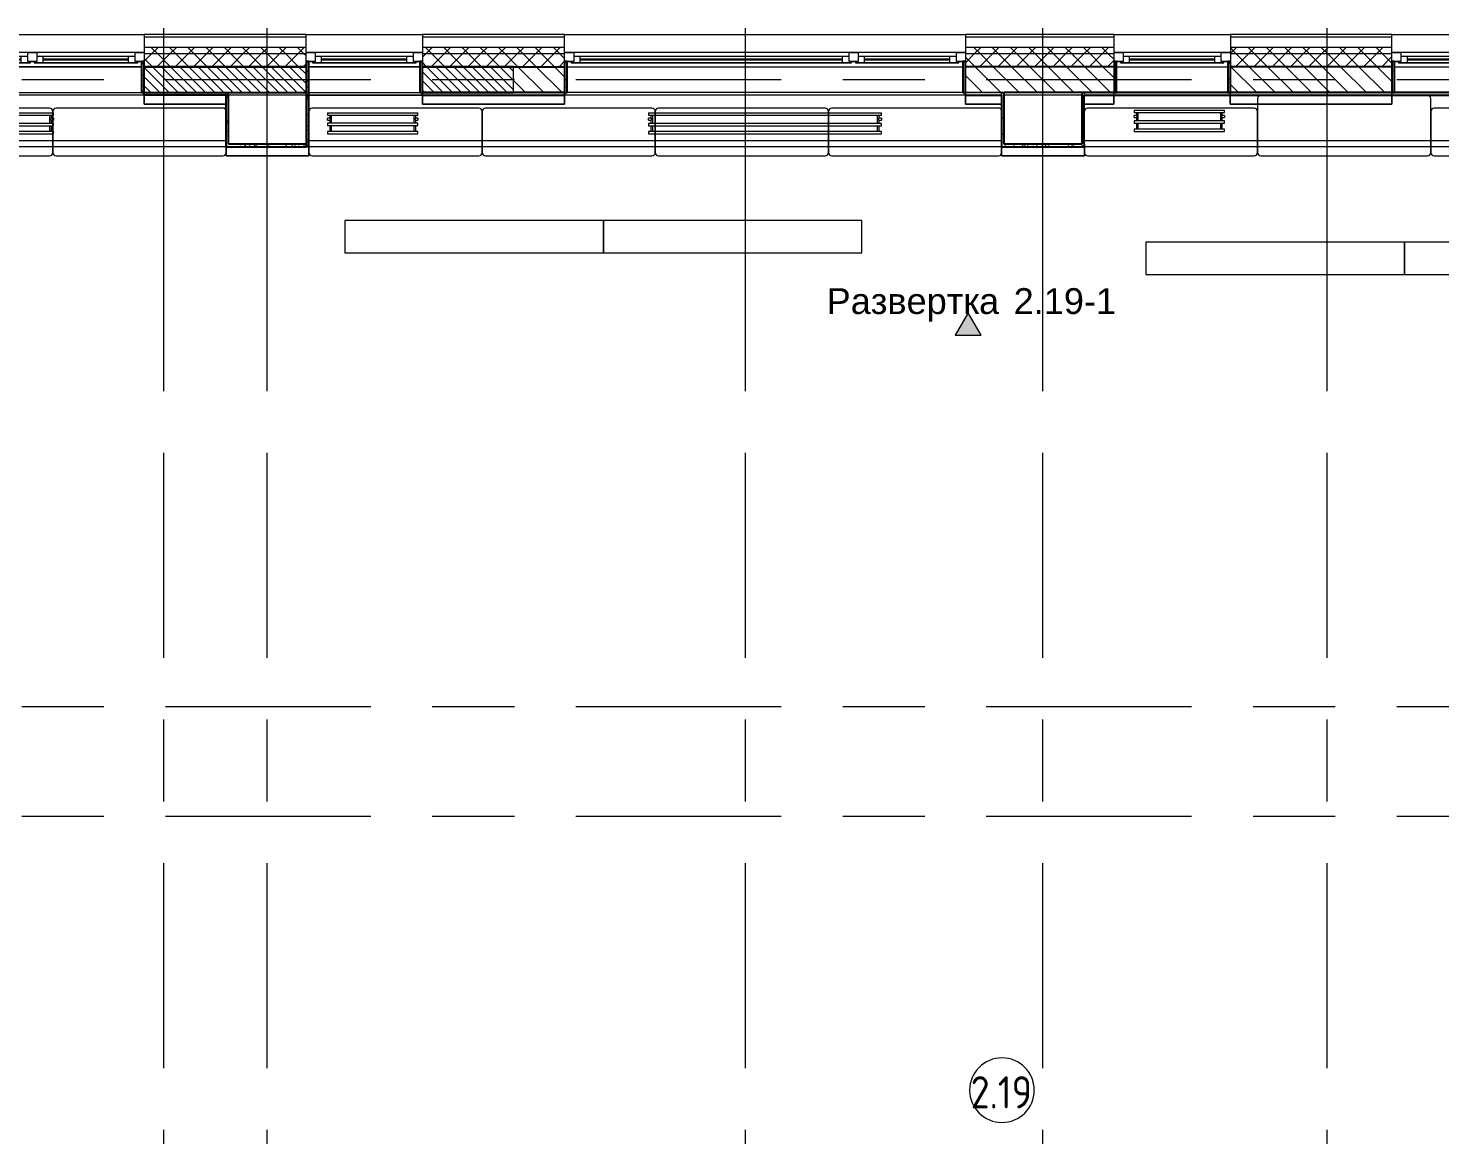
# Model space of a CAD drawing. Header units: millimetres. Extents: x 855 to 80408, y -1987 to 27400.
# Drawn here: x 15972 to 26892, y 18835 to 27398 of the extents above; entities that cross this region are included whole.
import ezdxf

# ---------------------------------------------------------------- set-up
doc = ezdxf.new("R2010")
doc.units = ezdxf.units.MM
doc.linetypes.add('Осевая', pattern=[3175, 635, -476.25, 1587.5, -476.25])
for name, color, linetype, lineweight in [('A-AREA-IDEN', 7, 'Continuous', 9), ('A-GLAZ', 7, 'Continuous', 9), ('A-GLAZ-1', 7, 'Continuous', 13), ('A-WALL', 7, 'Continuous', 9), ('G-ANNO-SYMB', 7, 'Continuous', 9), ('I-WALL', 7, 'Continuous', 9), ('M-EQPM', 7, 'Continuous', 9), ('Оси', 7, 'Continuous', 9), ('Оси-2', 7, 'Осевая', 9)]:
    doc.layers.add(name, color=color, linetype=linetype, lineweight=lineweight)
for name, color, linetype, lineweight, true_color in [('A-WALL-1', 7, 'Continuous', 25, 0x3c3c3c), ('A-WALL-3', 7, 'Continuous', 13, 0x3c3c3c), ('A-WALL-FNSH-1', 7, 'Continuous', 9, 0x3c3c3c), ('A-WALL-FNSH-2', 7, 'Continuous', 13, 0x3c3c3c), ('I-FURN-1', 7, 'Continuous', 9, 0xf0f0f0)]:
    doc.layers.add(name, color=color, linetype=linetype, lineweight=lineweight, true_color=true_color)
doc.styles.add('Arial_1', font='arial.ttf', dxfattribs={"height": 200})
doc.styles.add('GOST Common_4', font='GOST_Common.ttf', dxfattribs={"width": 0.9, "height": 250})
pattern_1 = [(45, (-30638.25, 0), (-70.71068, 70.71068), []), (135, (-30638.25, 0), (-70.71068, -70.71068), [])]
pattern_2 = [(0, (-30638.255, 0), (121.92, 30.48), [10.058, -81.382, 10.058, -81.382, -487.68]), (0, (-30638.255, 0), (121.92, 30.48), [-182.88, 10.058, -172.822, 10.058, -81.382, -213.36]), (0, (-30638.255, 0), (121.92, 30.48), [-457.2, 10.058, -50.902, 10.058, -142.342]), (120, (-30592.535, 15.24), (-87.356454, 90.345817), [10.058, -81.382, 10.058, -81.382, -487.68]), (120, (-30592.535, 15.24), (-87.356454, 90.345817), [-182.88, 10.058, -172.822, 10.058, -81.382, -213.36]), (120, (-30592.535, 15.24), (-87.356454, 90.345817), [-457.2, 10.058, -50.902, 10.058, -142.342]), (240, (-30577.295, 76.2), (-34.563546, -120.825817), [10.058, -81.382, 10.058, -81.382, -487.68]), (240, (-30577.295, 76.2), (-34.563546, -120.825817), [-182.88, 10.058, -172.822, 10.058, -81.382, -213.36]), (240, (-30577.295, 76.2), (-34.563546, -120.825817), [-457.2, 10.058, -50.902, 10.058, -142.342])]

# ---------------------------------------------------------------- blocks, each defined once
blk = doc.blocks.new('120_Окно_СКБ_2Ст - 120_Окно_СКБ_2Ст 2700х2500 _мал створка справа_ 2-23206922-План разверток пом_ 2_19_1_ Этаж 2')
at = {"layer": 'A-GLAZ'}
for p, q in [((1350, -5), (-1350, -5)), ((-1330, -75), (-1300, -75)), ((-1230, -55), (400, -55)), ((400, -65), (-1230, -65)), ((470, -75), (500, -75)), ((570, -55), (1230, -55)), ((1230, -65), (570, -65)), ((1300, -75), (1330, -75))]:
    blk.add_line(p, q, dxfattribs=at)
at = {"layer": 'A-GLAZ-1'}
for p, q in [((-1350, -75), (-1350, -5)), ((-1350, -5), (-1280, -5)), ((-1280, -75), (-1350, -75)), ((-1280, -75), (-1300, -75)), ((-1300, -75), (-1300, -85)), ((-1300, -85), (470, -85)), ((470, -85), (-1300, -85)), ((-1280, -5), (-1280, -75)), ((450, -35), (-1280, -35)), ((-1280, -35), (-1280, -75)), ((-1230, -85), (-1230, -35)), ((400, -85), (400, -35)), ((450, -75), (450, -5)), ((450, -5), (520, -5)), ((450, -75), (450, -35)), ((520, -75), (450, -75)), ((470, -75), (450, -75)), ((470, -85), (470, -75)), ((520, -75), (500, -75)), ((500, -75), (500, -85)), ((500, -85), (1300, -85)), ((1300, -85), (500, -85)), ((520, -5), (520, -75)), ((1280, -35), (520, -35)), ((520, -35), (520, -75)), ((570, -85), (570, -35)), ((1230, -85), (1230, -35)), ((1280, -75), (1280, -5)), ((1280, -5), (1350, -5)), ((1280, -75), (1280, -35)), ((1350, -75), (1280, -75)), ((1300, -75), (1280, -75)), ((1300, -85), (1300, -75)), ((1350, -5), (1350, -75))]:
    blk.add_line(p, q, dxfattribs=at)
blk = doc.blocks.new('120_Окно_СКБ_2Ст - 120_Окно_СКБ_2Ст 3100х2500 _мал_створка слева_ 2-19089248-План разверток пом_ 2_19_1_ Этаж 2')
at = {"layer": 'A-GLAZ'}
for p, q in [((1550, -5), (-1550, -5)), ((-1530, -75), (-1500, -75)), ((-1430, -55), (600, -55)), ((600, -65), (-1430, -65)), ((670, -75), (700, -75)), ((770, -55), (1430, -55)), ((1430, -65), (770, -65)), ((1500, -75), (1530, -75))]:
    blk.add_line(p, q, dxfattribs=at)
at = {"layer": 'A-GLAZ-1'}
for p, q in [((-1550, -75), (-1550, -5)), ((-1550, -5), (-1480, -5)), ((-1480, -75), (-1550, -75)), ((-1480, -75), (-1500, -75)), ((-1500, -75), (-1500, -85)), ((-1500, -85), (670, -85)), ((670, -85), (-1500, -85)), ((-1480, -5), (-1480, -75)), ((650, -35), (-1480, -35)), ((-1480, -35), (-1480, -75)), ((-1430, -85), (-1430, -35)), ((600, -85), (600, -35)), ((650, -75), (650, -5)), ((650, -5), (720, -5)), ((650, -75), (650, -35)), ((720, -75), (650, -75)), ((670, -75), (650, -75)), ((670, -85), (670, -75)), ((720, -75), (700, -75)), ((700, -75), (700, -85)), ((700, -85), (1500, -85)), ((1500, -85), (700, -85)), ((720, -5), (720, -75)), ((1480, -35), (720, -35)), ((720, -35), (720, -75)), ((770, -85), (770, -35)), ((1430, -85), (1430, -35)), ((1480, -75), (1480, -5)), ((1480, -5), (1550, -5)), ((1480, -75), (1480, -35)), ((1550, -75), (1480, -75)), ((1500, -75), (1480, -75)), ((1500, -85), (1500, -75)), ((1550, -5), (1550, -75))]:
    blk.add_line(p, q, dxfattribs=at)
blk = doc.blocks.new('120_Окно_СКБ_1Ст - 120_Окно_СКБ_1Ст 900х2500_h_-19906774-План разверток пом_ 2_19_1_ Этаж 2')
at = {"layer": 'A-GLAZ'}
for p, q in [((450, -5), (-450, -5)), ((-430, -75), (-400, -75)), ((-330, -55), (330, -55)), ((330, -65), (-330, -65)), ((400, -75), (430, -75))]:
    blk.add_line(p, q, dxfattribs=at)
at = {"layer": 'A-GLAZ-1'}
for p, q in [((-450, -75), (-450, -5)), ((-450, -5), (-380, -5)), ((-380, -75), (-450, -75)), ((-380, -75), (-400, -75)), ((-400, -75), (-400, -85)), ((-400, -85), (400, -85)), ((400, -85), (-400, -85)), ((-380, -5), (-380, -75)), ((380, -35), (-380, -35)), ((-380, -35), (-380, -75)), ((-330, -85), (-330, -35)), ((330, -85), (330, -35)), ((380, -75), (380, -5)), ((380, -5), (450, -5)), ((380, -75), (380, -35)), ((450, -75), (380, -75)), ((400, -75), (380, -75)), ((400, -85), (400, -75)), ((450, -5), (450, -75))]:
    blk.add_line(p, q, dxfattribs=at)
blk = doc.blocks.new('Стол базовый прямоугольный - 5_7-26328560-План разверток пом_ 2_19_1_ Этаж 2')
at = {"layer": 'I-FURN-1'}
for p, q in [((1000, 125), (-1000, 125)), ((-1000, 125), (-1000, -125)), ((1000, -125), (1000, 125)), ((-1000, -125), (1000, -125))]:
    blk.add_line(p, q, dxfattribs=at)
blk = doc.blocks.new('radiator_prado_classic_z_tip_30_po exemplyaru - Classic Z Тип 30-500-30677905-План разверток пом_ 2_19_1_ Этаж 2')
at = {"layer": 'M-EQPM'}
for p, q in [((0, 228), (0, 210)), ((1800, 228), (0, 228)), ((1800, 210), (1800, 228)), ((0, 210), (1800, 210)), ((1800, 164), (0, 164)), ((0, 164), (0, 146)), ((0, 146), (1800, 146)), ((17, 121), (0, 121)), ((17, 121), (0, 121)), ((0, 121), (0, 121)), ((0, 106), (0, 121)), ((0, 121), (0, 121)), ((17, 210), (17, 164)), ((17, 146), (17, 121)), ((32, 164), (32, 210)), ((32, 82), (32, 146)), ((1767, 210), (1767, 164)), ((1767, 146), (1767, 82)), ((1782, 164), (1782, 210)), ((1782, 121), (1782, 146)), ((1800, 121), (1782, 121)), ((1800, 121), (1782, 121)), ((1800, 146), (1800, 164)), ((1800, 121), (1800, 106)), ((1800, 121), (1800, 121)), ((1800, 121), (1800, 121)), ((1800, 121), (1800, 121)), ((0, 106), (17, 106)), ((0, 107), (0, 106)), ((0, 107), (0, 107)), ((0, 106), (17, 106)), ((1800, 82), (0, 82)), ((0, 82), (0, 64)), ((1800, 64), (0, 64)), ((17, 106), (17, 82)), ((1782, 82), (1782, 106)), ((1782, 106), (1800, 106)), ((1782, 106), (1800, 106)), ((1800, 106), (1800, 107)), ((1800, 107), (1800, 106)), ((1800, 106), (1800, 107)), ((1800, 64), (1800, 82))]:
    blk.add_line(p, q, dxfattribs=at)
for points, knots in [([(25, 114), (25, 114), (24, 115), (22, 117), (22, 117), (21, 118), (21, 118), (20, 119), (20, 119), (20, 119), (20, 119), (19, 120), (19, 120), (19, 120), (19, 120), (18, 121), (18, 121), (18, 121), (18, 121), (18, 121), (18, 121), (17, 121), (17, 121)], [0, 0, 0, 0, 0.142857, 0.285714, 0.357143, 0.392857, 0.428571, 0.464286, 0.5, 0.535714, 0.571429, 0.607143, 0.642857, 0.678571, 0.714286, 0.75, 0.785714, 0.821429, 0.857143, 0.892857, 0.928571, 1, 1, 1, 1]), ([(17, 106), (17, 106), (18, 107), (18, 107), (18, 107), (18, 107), (18, 107), (18, 107), (19, 108), (19, 108), (19, 108), (19, 108), (20, 109), (20, 109), (20, 109), (21, 110), (21, 110), (22, 111), (22, 111), (24, 113), (25, 114), (25, 114)], [0, 0, 0, 0, 0.071429, 0.107143, 0.142857, 0.178571, 0.214286, 0.25, 0.285714, 0.321429, 0.357143, 0.392857, 0.428571, 0.464286, 0.5, 0.571429, 0.607143, 0.642857, 0.714286, 0.857143, 1, 1, 1, 1]), ([(1775, 114), (1775, 114), (1776, 115), (1778, 117), (1778, 117), (1779, 118), (1779, 118), (1780, 119), (1780, 119), (1780, 119), (1780, 119), (1781, 120), (1781, 120), (1781, 120), (1781, 120), (1782, 121), (1782, 121), (1782, 121), (1782, 121), (1782, 121), (1782, 121), (1782, 121), (1782, 121)], [0, 0, 0, 0, 0.142857, 0.285714, 0.357143, 0.392857, 0.428571, 0.464286, 0.5, 0.535714, 0.571429, 0.607143, 0.642857, 0.678571, 0.714286, 0.75, 0.785714, 0.821429, 0.857143, 0.892857, 0.928571, 1, 1, 1, 1]), ([(1782, 106), (1782, 106), (1782, 107), (1782, 107), (1782, 107), (1782, 107), (1782, 107), (1782, 107), (1781, 108), (1781, 108), (1781, 108), (1781, 108), (1780, 109), (1780, 109), (1780, 109), (1779, 110), (1779, 110), (1778, 111), (1778, 111), (1776, 113), (1775, 114), (1775, 114)], [0, 0, 0, 0, 0.071429, 0.107143, 0.142857, 0.178571, 0.214286, 0.25, 0.285714, 0.321429, 0.357143, 0.392857, 0.428571, 0.464286, 0.5, 0.571429, 0.607143, 0.642857, 0.714286, 0.857143, 1, 1, 1, 1])]:
    blk.add_open_spline(points, degree=3, knots=knots, dxfattribs=at)
blk = doc.blocks.new('radiator_prado_classic_z_tip_30_po exemplyaru - Classic Z Тип 30-500-30677900-План разверток пом_ 2_19_1_ Этаж 2')
at = {"layer": 'M-EQPM'}
for p, q in [((0, 228), (0, 210)), ((700, 228), (0, 228)), ((700, 210), (700, 228)), ((0, 210), (700, 210)), ((700, 164), (0, 164)), ((0, 164), (0, 146)), ((0, 146), (700, 146)), ((17, 121), (0, 121)), ((17, 121), (0, 121)), ((0, 121), (0, 121)), ((0, 106), (0, 121)), ((0, 121), (0, 121)), ((17, 210), (17, 164)), ((17, 146), (17, 121)), ((32, 164), (32, 210)), ((32, 82), (32, 146)), ((667, 210), (667, 164)), ((667, 146), (667, 82)), ((682, 164), (682, 210)), ((682, 121), (682, 146)), ((700, 121), (682, 121)), ((700, 121), (682, 121)), ((700, 146), (700, 164)), ((700, 121), (700, 106)), ((700, 121), (700, 121)), ((700, 121), (700, 121)), ((700, 121), (700, 121)), ((0, 106), (17, 106)), ((0, 107), (0, 106)), ((0, 107), (0, 107)), ((0, 106), (17, 106)), ((700, 82), (0, 82)), ((0, 82), (0, 64)), ((700, 64), (0, 64)), ((17, 106), (17, 82)), ((682, 82), (682, 106)), ((682, 106), (700, 106)), ((682, 106), (700, 106)), ((700, 106), (700, 107)), ((700, 107), (700, 106)), ((700, 106), (700, 107)), ((700, 64), (700, 82))]:
    blk.add_line(p, q, dxfattribs=at)
for points, knots in [([(25, 114), (25, 114), (24, 115), (22, 117), (22, 117), (21, 118), (21, 118), (20, 119), (20, 119), (20, 119), (20, 119), (19, 120), (19, 120), (19, 120), (19, 120), (18, 121), (18, 121), (18, 121), (18, 121), (18, 121), (18, 121), (17, 121), (17, 121)], [0, 0, 0, 0, 0.142857, 0.285714, 0.357143, 0.392857, 0.428571, 0.464286, 0.5, 0.535714, 0.571429, 0.607143, 0.642857, 0.678571, 0.714286, 0.75, 0.785714, 0.821429, 0.857143, 0.892857, 0.928571, 1, 1, 1, 1]), ([(17, 106), (17, 106), (18, 107), (18, 107), (18, 107), (18, 107), (18, 107), (18, 107), (19, 108), (19, 108), (19, 108), (19, 108), (20, 109), (20, 109), (20, 109), (21, 110), (21, 110), (22, 111), (22, 111), (24, 113), (25, 114), (25, 114)], [0, 0, 0, 0, 0.071429, 0.107143, 0.142857, 0.178571, 0.214286, 0.25, 0.285714, 0.321429, 0.357143, 0.392857, 0.428571, 0.464286, 0.5, 0.571429, 0.607143, 0.642857, 0.714286, 0.857143, 1, 1, 1, 1]), ([(675, 114), (675, 114), (676, 115), (678, 117), (678, 117), (679, 118), (679, 118), (680, 119), (680, 119), (680, 119), (680, 119), (681, 120), (681, 120), (681, 120), (681, 120), (682, 121), (682, 121), (682, 121), (682, 121), (682, 121), (682, 121), (682, 121), (682, 121)], [0, 0, 0, 0, 0.142857, 0.285714, 0.357143, 0.392857, 0.428571, 0.464286, 0.5, 0.535714, 0.571429, 0.607143, 0.642857, 0.678571, 0.714286, 0.75, 0.785714, 0.821429, 0.857143, 0.892857, 0.928571, 1, 1, 1, 1]), ([(682, 106), (682, 106), (682, 107), (682, 107), (682, 107), (682, 107), (682, 107), (682, 107), (681, 108), (681, 108), (681, 108), (681, 108), (680, 109), (680, 109), (680, 109), (679, 110), (679, 110), (678, 111), (678, 111), (676, 113), (675, 114), (675, 114)], [0, 0, 0, 0, 0.071429, 0.107143, 0.142857, 0.178571, 0.214286, 0.25, 0.285714, 0.321429, 0.357143, 0.392857, 0.428571, 0.464286, 0.5, 0.571429, 0.607143, 0.642857, 0.714286, 0.857143, 1, 1, 1, 1])]:
    blk.add_open_spline(points, degree=3, knots=knots, dxfattribs=at)
blk = doc.blocks.new('Мат 1340х300х800_h_ около окна - 1372 x 1905mm - Double-31170368-План разверток пом_ 2_19_1_ Этаж 2')
at = {"layer": 'I-FURN-1'}
for p, q in [((-459, 826), (-459, 507)), ((856, 851), (-433, 851)), ((881, 507), (881, 826)), ((-433, 481), (856, 481))]:
    blk.add_line(p, q, dxfattribs=at)
for centre, start, end in [((-433, 826), 90, 180), ((856, 826), 0, 90), ((-433, 507), 180, 270), ((856, 507), 270, 360)]:
    blk.add_arc(centre, 25.4, start, end, dxfattribs=at)
blk = doc.blocks.new('Мат 1340х300х800_h_ около окна - 1372 x 1905mm - Double-V3-План разверток пом_ 2_19_1_ Этаж 2')
at = {"layer": 'I-FURN-1'}
for p, q in [((-459, 826), (-459, 507)), ((856, 851), (-433, 851)), ((881, 507), (881, 551)), ((-433, 481), (856, 481))]:
    blk.add_line(p, q, dxfattribs=at)
for centre, start, end in [((-433, 826), 90, 180), ((856, 826), 6.0488, 90), ((-433, 507), 180, 270), ((856, 507), 270, 358.9286)]:
    blk.add_arc(centre, 25.4, start, end, dxfattribs=at)
blk = doc.blocks.new('Мат 1340х300х800_h_ около окна - 1372 x 1905mm - Double-V4-План разверток пом_ 2_19_1_ Этаж 2')
at = {"layer": 'I-FURN-1'}
for p, q in [((856, 851), (-433, 851)), ((881, 507), (881, 826)), ((-459, 550), (-459, 507)), ((-433, 481), (856, 481))]:
    blk.add_line(p, q, dxfattribs=at)
for centre, start, end in [((-433, 826), 90, 180), ((856, 826), 0, 90), ((-433, 507), 180, 184.9774), ((-433, 507), 184.9774, 270), ((856, 507), 270, 360)]:
    blk.add_arc(centre, 25.4, start, end, dxfattribs=at)
blk = doc.blocks.new('Мат 1340х400х800_h_ - 1372 x 1905mm - Double-V5-План разверток пом_ 2_19_1_ Этаж 2')
at = {"layer": 'I-FURN-1'}
for p, q in [((-459, 926), (-459, 882)), ((-459, 882), (-459, 507)), ((881, 507), (881, 926)), ((-433, 481), (856, 481))]:
    blk.add_line(p, q, dxfattribs=at)
for centre, start, end in [((-433, 926), 90.0002, 180), ((856, 926), 0, 89.9998), ((-433, 507), 180, 270), ((856, 507), 270, 360)]:
    blk.add_arc(centre, 25.4, start, end, dxfattribs=at)
blk = doc.blocks.new('Мат в спортивном зале - Т8-31176864-План разверток пом_ 2_19_1_ Этаж 2')
at = {"layer": 'I-FURN-1'}
for p, q in [((241, 926), (241, 907)), ((881, 909), (241, 909)), ((241, 909), (241, 839)), ((241, 839), (241, 908)), ((860, 909), (881, 909)), ((881, 907), (881, 926)), ((881, 839), (881, 909)), ((881, 909), (881, 839)), ((241, 839), (881, 839)), ((881, 839), (241, 839))]:
    blk.add_line(p, q, dxfattribs=at)
blk = doc.blocks.new('Мат в спортивном зале - Т8-V21-План разверток пом_ 2_19_1_ Этаж 2')
at = {"layer": 'I-FURN-1'}
for p, q in [((241, 926), (241, 907)), ((881, 909), (241, 909)), ((241, 909), (241, 839)), ((241, 839), (241, 908)), ((881, 907), (881, 926)), ((881, 839), (881, 909)), ((881, 907), (881, 839)), ((241, 839), (881, 839)), ((881, 839), (241, 839))]:
    blk.add_line(p, q, dxfattribs=at)
blk = doc.blocks.new('Мат в спортивном зале - Т9-31176880-План разверток пом_ 2_19_1_ Этаж 2')
at = {"layer": 'I-FURN-1'}
for p, q in [((251, 926), (251, 907)), ((881, 909), (251, 909)), ((251, 909), (251, 839)), ((251, 839), (251, 908)), ((881, 907), (881, 926)), ((881, 839), (881, 909)), ((881, 908), (881, 839)), ((251, 839), (881, 839)), ((881, 839), (251, 839))]:
    blk.add_line(p, q, dxfattribs=at)
blk = doc.blocks.new('Мат в спортивном зале - Т11-31176895-План разверток пом_ 2_19_1_ Этаж 2')
at = {"layer": 'I-FURN-1'}
for p, q in [((-219, 926), (-219, 907)), ((881, 909), (-219, 909)), ((-219, 909), (-219, 839)), ((-219, 839), (-219, 908)), ((881, 907), (881, 926)), ((881, 839), (881, 909)), ((881, 908), (881, 839)), ((-219, 839), (881, 839)), ((881, 839), (-219, 839))]:
    blk.add_line(p, q, dxfattribs=at)
blk = doc.blocks.new('Мат в спортивном зале - Т12-31176922-План разверток пом_ 2_19_1_ Этаж 2')
at = {"layer": 'I-FURN-1'}
for p, q in [((601, 926), (601, 907)), ((881, 909), (601, 909)), ((601, 909), (601, 839)), ((601, 839), (601, 908)), ((881, 907), (881, 926)), ((881, 839), (881, 909)), ((601, 839), (881, 839)), ((880, 839), (601, 839))]:
    blk.add_line(p, q, dxfattribs=at)
blk = doc.blocks.new('Мат в спортивном зале - Т13-31176944-План разверток пом_ 2_19_1_ Этаж 2')
at = {"layer": 'I-FURN-1'}
for p, q in [((651, 926), (651, 907)), ((881, 909), (651, 909)), ((651, 909), (651, 839)), ((881, 907), (881, 926)), ((881, 839), (881, 909)), ((881, 908), (881, 839)), ((651, 839), (881, 839)), ((881, 839), (651, 839))]:
    blk.add_line(p, q, dxfattribs=at)
blk = doc.blocks.new('Мат в спортивном зале - Т14-31177230-План разверток пом_ 2_19_1_ Этаж 2')
at = {"layer": 'I-FURN-1'}
for p, q in [((-369, 926), (-369, 907)), ((881, 909), (-369, 909)), ((-369, 909), (-369, 839)), ((-369, 839), (-369, 908)), ((881, 907), (881, 926)), ((881, 839), (881, 909)), ((881, 908), (881, 839)), ((-369, 839), (881, 839)), ((881, 839), (-369, 839))]:
    blk.add_line(p, q, dxfattribs=at)
blk = doc.blocks.new('Фасад - Марка фасада_Указатель-25386507-План разверток пом_ 2_19_1_ Этаж 2')
at = {"layer": 'G-ANNO-SYMB'}
blk.add_hatch(color=256, dxfattribs=at).paths.add_polyline_path([(-1, 0), (0, 1.73), (1, 0), (0, 0)])
for p, q in [((0, 1.73), (-1, 0)), ((1, 0), (0, 1.73)), ((-1, 0), (0, 0)), ((0, 0), (1, 0))]:
    blk.add_line(p, q, dxfattribs=at)
blk = doc.blocks.new('Марка_Помещения - Номер-25198446-План разверток пом_ 2_19_1_ Этаж 2')
at = {"layer": 'A-AREA-IDEN'}
for start, end in [(360, 180), (180, 360)]:
    blk.add_arc((0, 0), 2.5, start, end, dxfattribs=at)

msp = doc.modelspace()

# ---------------------------------------------------------------- hatches: boundary and pattern name
at = {"layer": 'A-WALL'}
h = msp.add_hatch(dxfattribs=at)
h.set_pattern_fill('FP_6', color=256, style=0, pattern_type=2)
h.set_pattern_definition(pattern_1)
h.paths.add_polyline_path([(34621.7, 27200), (34621.7, 27250), (33541.7, 27250), (33541.7, 27200), (34316.9, 27200)])
h.paths.add_polyline_path([(35521.7, 27200), (36196.7, 27200), (36196.7, 27250), (35521.7, 27250)])
h.paths.add_polyline_path([(30401.7, 27200), (30401.7, 27250), (29221.7, 27250), (29221.7, 27200), (30116.9, 27200)])
h.paths.add_polyline_path([(26521.7, 27200), (26521.7, 27250), (25271.6, 27250), (25271.6, 27200), (25375.5, 27200)])
h.paths.add_polyline_path([(23829.7, 27200), (24371.6, 27200), (24371.6, 27250), (23221.9, 27250), (23221.9, 27200)])
h.paths.add_polyline_path([(17646.2, 27200), (18122, 27200), (18122, 27250), (16868.7, 27250), (16868.7, 27200), (16873.2, 27200)])
h.paths.add_polyline_path([(19192.1, 27200), (20121.9, 27200), (20121.9, 27250), (19022, 27250), (19022, 27200)])
h.paths.add_polyline_path([(13008.6, 27200), (13768.7, 27200), (13768.7, 27250), (11462.7, 27250), (11462.7, 27200)])
h = msp.add_hatch(dxfattribs=at)
h.set_pattern_fill('FP_6', color=256, style=0, pattern_type=2)
h.set_pattern_definition(pattern_1)
h.paths.add_polyline_path([(36196.7, 27100), (36196.7, 27200), (35521.7, 27200), (35521.7, 27100), (36121.7, 27100)])
h.paths.add_polyline_path([(33541.7, 27100), (34621.7, 27100), (34621.7, 27200), (33541.7, 27200)])
h.paths.add_polyline_path([(30013.2, 27100), (30401.7, 27100), (30401.7, 27200), (29221.7, 27200), (29221.7, 27100), (29240.2, 27100)])
h.paths.add_polyline_path([(26521.7, 27100), (26521.7, 27200), (25271.6, 27200), (25271.6, 27100), (25375.5, 27100)])
h.paths.add_polyline_path([(23829.7, 27100), (24371.6, 27100), (24371.6, 27200), (23221.9, 27200), (23221.9, 27100)])
h.paths.add_polyline_path([(20121.9, 27100), (20121.9, 27200), (19022, 27200), (19022, 27100), (19726.6, 27100)])
h.paths.add_polyline_path([(18122, 27100), (18122, 27200), (16868.7, 27200), (16868.7, 27100), (17646.2, 27100)])
h.paths.add_polyline_path([(13768.7, 27100), (13768.7, 27200), (11462.7, 27200), (11462.7, 27100), (13008.6, 27100)])
h = msp.add_hatch(dxfattribs=at)
h.set_pattern_fill('FP_2', color=256, style=0, pattern_type=2)
h.set_pattern_definition([(135, (-30638.255, 0), (-35.35534, -35.35534), [])])
h.paths.add_polyline_path([(19726.6, 26900), (19726.6, 27100), (19022, 27100), (19022, 26900), (19192.1, 26900)])
h.paths.add_polyline_path([(18032.6, 26900), (18122, 26900), (18122, 27100), (16868.7, 27100), (16868.7, 26900), (17646.2, 26900)])
h.paths.add_polyline_path([(13768.7, 26900), (13768.7, 27100), (11606.6, 27100), (11606.6, 26900), (13008.6, 26900)])
at = {"layer": 'I-WALL'}
h = msp.add_hatch(dxfattribs=at)
h.set_pattern_fill('FP_13', color=256, style=0, pattern_type=2)
h.set_pattern_definition(pattern_2)
h.paths.add_polyline_path([(16868.7, 26900), (16868.7, 27140), (16848.7, 27140), (16848.7, 26900)])
h = msp.add_hatch(dxfattribs=at)
h.set_pattern_fill('FP_13', color=256, style=0, pattern_type=2)
h.set_pattern_definition(pattern_2)
h.paths.add_polyline_path([(18142, 26900), (18142, 27140), (18122, 27140), (18122, 26900)])
h = msp.add_hatch(dxfattribs=at)
h.set_pattern_fill('FP_13', color=256, style=0, pattern_type=2)
h.set_pattern_definition(pattern_2)
h.paths.add_polyline_path([(19022, 26900), (19022, 27140), (19002, 27140), (19002, 26900)])
h = msp.add_hatch(dxfattribs=at)
h.set_pattern_fill('FP_1', color=256, style=0, pattern_type=2)
h.set_pattern_definition([(135, (-30638.25, 0), (-70.71068, -70.71068), [])])
h.paths.add_polyline_path([(36150.7, 26900), (36196.7, 26900), (36196.7, 27100), (36121.7, 27100), (36121.7, 26900), (36141.7, 26900)])
h.paths.add_polyline_path([(34621.7, 26900), (34621.7, 27100), (33521.7, 27100), (33521.7, 26900), (33826.5, 26900)])
h.paths.add_polyline_path([(30013.2, 26900), (30421.7, 26900), (30421.7, 27100), (29221.7, 27100), (29221.7, 26900), (29526.5, 26900)])
h.paths.add_polyline_path([(26521.7, 26900), (26521.7, 27100), (25271.6, 27100), (25271.6, 26900), (25375.5, 26900)])
h.paths.add_polyline_path([(24216.1, 26900), (24371.6, 26900), (24371.6, 27100), (23221.9, 27100), (23221.9, 26900), (24142.7, 26900)])
h.paths.add_polyline_path([(19726.6, 26900), (20121.9, 26900), (20121.9, 27100), (19726.6, 27100)])
h = msp.add_hatch(dxfattribs=at)
h.set_pattern_fill('FP_13', color=256, style=0, pattern_type=2)
h.set_pattern_definition(pattern_2)
h.paths.add_polyline_path([(20141.9, 26900), (20141.9, 27140), (20121.9, 27140), (20121.9, 26900)])
h = msp.add_hatch(dxfattribs=at)
h.set_pattern_fill('FP_13', color=256, style=0, pattern_type=2)
h.set_pattern_definition(pattern_2)
h.paths.add_polyline_path([(23221.9, 26900), (23221.9, 27140), (23201.9, 27140), (23201.9, 26900)])
h = msp.add_hatch(dxfattribs=at)
h.set_pattern_fill('FP_13', color=256, style=0, pattern_type=2)
h.set_pattern_definition(pattern_2)
h.paths.add_polyline_path([(24391.6, 26900), (24391.6, 27140), (24371.6, 27140), (24371.6, 26900)])
h = msp.add_hatch(dxfattribs=at)
h.set_pattern_fill('FP_13', color=256, style=0, pattern_type=2)
h.set_pattern_definition(pattern_2)
h.paths.add_polyline_path([(25271.6, 26900), (25271.6, 27140), (25251.6, 27140), (25251.6, 26900)])
h = msp.add_hatch(dxfattribs=at)
h.set_pattern_fill('FP_13', color=256, style=0, pattern_type=2)
h.set_pattern_definition(pattern_2)
h.paths.add_polyline_path([(26541.7, 26900), (26541.7, 27140), (26521.7, 27140), (26521.7, 26900)])
h = msp.add_hatch(dxfattribs=at)
h.set_pattern_fill('FP_13', color=256, style=0, pattern_type=2)
h.set_pattern_definition(pattern_2)
h.paths.add_polyline_path([(16868.7, 26880), (17521.7, 26880), (17521.7, 26900), (16868.7, 26900)])
h.paths.add_polyline_path([(13768.7, 26880), (13768.7, 26900), (12141.7, 26900), (12142.7, 26880), (13008.6, 26880)])
h = msp.add_hatch(dxfattribs=at)
h.set_pattern_fill('FP_13', color=256, style=0, pattern_type=2)
h.set_pattern_definition(pattern_2)
h.paths.add_polyline_path([(17521.7, 26500), (17521.7, 26880), (17501.7, 26880), (17501.7, 26500)])
h = msp.add_hatch(dxfattribs=at)
h.set_pattern_fill('FP_13', color=256, style=0, pattern_type=2)
h.set_pattern_definition(pattern_2)
h.paths.add_polyline_path([(18141.7, 26490), (18141.7, 26870), (18121.7, 26870), (18121.7, 26490)])
h = msp.add_hatch(dxfattribs=at)
h.set_pattern_fill('FP_13', color=256, style=0, pattern_type=2)
h.set_pattern_definition(pattern_2)
h.paths.add_polyline_path([(18142, 26485), (18142, 26880), (18122, 26880), (18122, 26485)])
h = msp.add_hatch(dxfattribs=at)
h.set_pattern_fill('FP_13', color=256, style=0, pattern_type=2)
h.set_pattern_definition(pattern_2)
h.paths.add_polyline_path([(23222.6, 26880), (23501.7, 26880.9), (23501.7, 26900), (23221.9, 26900), (23221.9, 26880)])
h.paths.add_polyline_path([(20121.9, 26880), (20121.9, 26900), (19022, 26900), (19022, 26880), (19192.1, 26880)])
h = msp.add_hatch(dxfattribs=at)
h.set_pattern_fill('FP_13', color=256, style=0, pattern_type=2)
h.set_pattern_definition(pattern_2)
h.paths.add_polyline_path([(23501.7, 26500), (23521.7, 26500), (23521.7, 26900), (23501.7, 26900), (23501.7, 26810.9)])
h = msp.add_hatch(dxfattribs=at)
h.set_pattern_fill('FP_13', color=256, style=0, pattern_type=2)
h.set_pattern_definition(pattern_2)
h.paths.add_polyline_path([(28853.8, 26880), (29501.7, 26880), (29500.7, 26900), (24121.7, 26900), (24121.7, 26880), (28467.3, 26880)])
h = msp.add_hatch(dxfattribs=at)
h.set_pattern_fill('FP_13', color=256, style=0, pattern_type=2)
h.set_pattern_definition(pattern_2)
h.paths.add_polyline_path([(24141.7, 26500), (24141.6, 26880), (24121.7, 26880), (24121.7, 26500), (24141.6, 26500)])
h = msp.add_hatch(dxfattribs=at)
h.set_pattern_fill('FP_13', color=256, style=0, pattern_type=2)
h.set_pattern_definition(pattern_2)
h.paths.add_polyline_path([(18032.6, 26480), (18121.7, 26480.9), (18121.7, 26500), (17501.7, 26500), (17502.6, 26480), (17646.2, 26480)])
h = msp.add_hatch(dxfattribs=at)
h.set_pattern_fill('FP_13', color=256, style=0, pattern_type=2)
h.set_pattern_definition(pattern_2)
h.paths.add_polyline_path([(24141.7, 26479), (24142.7, 26480), (24141.7, 26500), (23501.7, 26500), (23502.6, 26480), (24121.7, 26479)])

# ---------------------------------------------------------------- linework, layer by layer
at = {"layer": 'A-WALL'}
for p, q in [((13768.7, 27350), (16868.7, 27350)), ((18122, 27350), (19022, 27350)), ((20121.9, 27350), (23221.9, 27350)), ((24371.6, 27350), (25271.6, 27350)), ((26521.7, 27350), (29221.7, 27350)), ((18122, 27250), (16868.7, 27250)), ((18122, 27200), (16868.7, 27200)), ((20121.9, 27250), (19022, 27250)), ((20121.9, 27200), (19022, 27200)), ((24371.6, 27250), (23221.9, 27250)), ((24371.6, 27200), (23221.9, 27200)), ((26521.7, 27250), (25271.6, 27250)), ((26521.7, 27200), (25271.6, 27200)), ((16848.7, 27100), (13788.7, 27100)), ((19002, 27100), (18142, 27100)), ((19726.6, 26900), (19726.6, 27100)), ((23521.7, 26900), (23221.9, 26900))]:
    msp.add_line(p, q, dxfattribs=at)
at = {"layer": 'A-WALL-1'}
for p, q in [((16868.7, 27140), (16848.7, 27140)), ((16848.7, 27140), (16848.7, 26900)), ((16868.7, 26880), (16868.7, 27140)), ((18122, 27100), (16868.7, 27100)), ((16868.7, 27100), (18122, 27100)), ((18142, 27140), (18122, 27140)), ((18122, 27140), (18122, 26900)), ((18142, 26900), (18142, 27140)), ((19022, 27140), (19002, 27140)), ((19002, 27140), (19002, 26900)), ((19022, 26880.9), (19022, 27140)), ((19726.6, 27100), (19022, 27100)), ((19022, 27100), (20121.9, 27100)), ((20141.9, 27140), (20121.9, 27140)), ((20121.9, 27140), (20121.9, 26880.9)), ((20141.9, 26900), (20141.9, 27140)), ((23221.9, 27140), (23201.9, 27140)), ((23201.9, 27140), (23201.9, 26900)), ((23221.9, 26880), (23221.9, 27140)), ((24371.6, 27100), (23221.9, 27100)), ((24391.6, 27140), (24371.6, 27140)), ((24371.6, 27140), (24371.6, 26900)), ((24391.6, 26900), (24391.6, 27140)), ((25271.6, 27140), (25251.6, 27140)), ((25251.6, 27140), (25251.6, 26900)), ((25271.6, 26900), (25271.6, 27140)), ((26521.7, 27100), (25271.6, 27100)), ((26541.7, 27140), (26521.7, 27140)), ((26521.7, 27140), (26521.7, 26900)), ((26541.7, 26900), (26541.7, 27140)), ((16848.7, 26900), (18142, 26900)), ((17521.7, 26880), (16868.7, 26880)), ((17501.7, 26880), (17501.7, 26480)), ((17521.7, 26500), (17521.7, 26900)), ((18121.7, 26870), (18121.7, 26500)), ((18141.7, 26870), (18121.7, 26870)), ((18122, 26880), (18122, 26485)), ((18142, 26880), (18122, 26880)), ((18141.7, 26490), (18141.7, 26870)), ((18142, 26485), (18142, 26880)), ((19002, 26900), (19726.6, 26900)), ((20121.9, 26900), (19022, 26900)), ((19022, 26880), (20121.9, 26880)), ((20121.9, 26900), (20141.9, 26900)), ((23201.9, 26900), (23221.9, 26900)), ((23222.6, 26880), (23501.7, 26880)), ((23501.7, 26880), (23501.7, 26480)), ((29221.7, 26900), (23521.7, 26900)), ((23521.7, 26500), (23521.7, 26900)), ((24121.7, 26900), (24121.7, 26500)), ((24141.7, 26880), (29500.7, 26880)), ((24141.7, 26500), (24141.7, 26880)), ((24371.6, 26900), (24391.6, 26900)), ((25251.6, 26900), (25271.6, 26900)), ((26521.7, 26900), (26541.7, 26900)), ((17502.6, 26480), (18121.7, 26480)), ((18121.7, 26500), (17521.7, 26500)), ((18121.7, 26490), (18141.7, 26490)), ((18121.7, 26480.9), (18121.7, 26490)), ((18122, 26485), (18142, 26485)), ((23502.6, 26480), (24115.7, 26480)), ((24121.7, 26500), (23521.7, 26500)), ((24115.7, 26480), (24115.7, 26479)), ((24121.7, 26479), (24141.7, 26479)), ((24141.7, 26500), (24142.7, 26500)), ((24142.7, 26480), (24142.7, 26500))]:
    msp.add_line(p, q, dxfattribs=at)
at = {"layer": 'A-WALL-3'}
for p, q in [((16868.7, 27330), (16868.7, 27140)), ((18122, 27330), (16868.7, 27330)), ((18122, 27140), (18122, 27330)), ((19022, 27330), (19022, 27140)), ((20121.9, 27330), (19022, 27330)), ((20121.9, 27140), (20121.9, 27330)), ((23221.9, 27330), (23221.9, 27140)), ((24371.6, 27330), (23221.9, 27330)), ((24371.6, 27140), (24371.6, 27330)), ((25271.6, 27330), (25271.6, 27140)), ((26521.7, 27330), (25271.6, 27330)), ((26521.7, 27140), (26521.7, 27330))]:
    msp.add_line(p, q, dxfattribs=at)
at = {"layer": 'A-WALL-FNSH-1'}
for p, q in [((18122, 27350), (16868.7, 27350)), ((16868.7, 27350), (16868.7, 27330)), ((18122, 27330), (18122, 27350)), ((20121.9, 27350), (19022, 27350)), ((19022, 27350), (19022, 27330)), ((20121.9, 27330), (20121.9, 27350)), ((24371.6, 27350), (23221.9, 27350)), ((23221.9, 27350), (23221.9, 27330)), ((24371.6, 27330), (24371.6, 27350)), ((26521.7, 27350), (25271.6, 27350)), ((25271.6, 27350), (25271.6, 27330)), ((26521.7, 27330), (26521.7, 27350))]:
    msp.add_line(p, q, dxfattribs=at)
at = {"layer": 'A-WALL-FNSH-2'}
for p, q in [((16848.7, 27140), (16847.7, 27140)), ((16847.7, 27140), (16847.7, 26900)), ((18143, 27140), (18142, 27140)), ((18143, 26900), (18143, 27140)), ((19002, 27140), (19001, 27140)), ((19001, 27140), (19001, 26900)), ((20142.9, 27140), (20141.9, 27140)), ((20142.9, 26900), (20142.9, 27140)), ((23201.9, 27140), (23200.9, 27140)), ((23200.9, 27140), (23200.9, 26900)), ((24392.6, 27140), (24391.6, 27140)), ((24392.6, 26900), (24392.6, 27140)), ((25251.6, 27140), (25250.6, 27140)), ((25250.6, 27140), (25250.6, 26900)), ((26542.7, 27140), (26541.7, 27140)), ((26542.7, 26900), (26542.7, 27140)), ((16847.7, 26900), (16848.7, 26900)), ((16868.7, 26880), (16868.7, 26879)), ((16868.7, 26879), (17501.7, 26879)), ((18142.7, 26870), (18141.7, 26870)), ((18143, 26900), (18142, 26900)), ((18142, 26900), (18142, 26480.9)), ((18142, 26900), (18143, 26900)), ((18142.7, 26480), (18142.7, 26870)), ((18143, 26479), (18143, 26900)), ((19001, 26900), (19002, 26900)), ((20121.9, 26880), (19022, 26880)), ((19022, 26880), (19022, 26879)), ((19022, 26879), (20121.9, 26879)), ((20121.9, 26879), (20121.9, 26880)), ((20141.9, 26900), (20142.9, 26900)), ((23200.9, 26900), (23201.9, 26900)), ((23221.9, 26880), (23221.9, 26879)), ((23501.7, 26880), (23222.6, 26880)), ((23222.6, 26879), (23500.7, 26879)), ((23500.7, 26879), (23500.7, 26479)), ((24141.7, 26900), (24141.7, 26880.9)), ((24142.7, 26880.9), (24142.7, 26900)), ((24142.7, 26500), (24142.7, 26879)), ((24142.7, 26879), (24371.6, 26879)), ((24371.6, 26879), (24371.6, 26880)), ((25250.6, 26900), (25251.6, 26900)), ((25271.6, 26880), (25271.6, 26879)), ((25271.7, 26879), (26521.7, 26879)), ((26342.2, 26879), (26342.2, 26880)), ((26521.7, 26879), (26521.7, 26880)), ((17500.7, 26859.5), (17500.7, 26479)), ((17501.7, 26859.5), (17500.7, 26859.5)), ((17500.7, 26479), (17501.7, 26479)), ((17502.6, 26479), (18142.6, 26479)), ((18141.7, 26480), (18121.7, 26480)), ((18141.7, 26490), (18141.7, 26480.9)), ((23500.7, 26479), (23501.7, 26479)), ((23502.6, 26479), (24121.7, 26479)), ((24141.7, 26479), (24142.7, 26479)), ((24142.7, 26479), (24142.7, 26480))]:
    msp.add_line(p, q, dxfattribs=at)
at = {"layer": 'I-WALL'}
for p, q in [((13788.7, 27100), (16848.7, 27100)), ((18142, 27100), (19002, 27100)), ((20141.9, 27100), (23201.9, 27100)), ((24391.6, 27100), (25251.6, 27100)), ((26541.7, 27100), (29201.7, 27100)), ((16868.7, 26880), (13768.7, 26880)), ((16868.7, 26880), (13768.7, 26880)), ((16868.7, 26879), (13768.7, 26879)), ((13788.7, 26900), (16847.7, 26900)), ((18122, 26880), (17521.7, 26880)), ((18122, 26880), (18122, 26900)), ((19021.9, 26880), (18142, 26880)), ((18142, 26880), (19021.9, 26880)), ((19021.9, 26879), (18142, 26879)), ((18143, 26900), (19002, 26900)), ((23221.9, 26880), (20121.9, 26880)), ((23221.9, 26880), (20121.9, 26880)), ((23221.9, 26879), (20121.9, 26879)), ((23201.9, 26900), (20142.9, 26900)), ((24121.7, 26880), (23521.7, 26880)), ((25271.6, 26879), (24371.6, 26879)), ((29220.7, 26879), (26521.7, 26879)), ((12142.7, 26530), (17501.7, 26530)), ((17501.7, 26480), (12142.7, 26480)), ((18143, 26529), (23500.7, 26529)), ((23500.7, 26479), (18143, 26479)), ((24141.7, 26529), (29501.7, 26529)), ((29501.7, 26479), (24142.7, 26479))]:
    msp.add_line(p, q, dxfattribs=at)
at = {"layer": 'Оси'}
for p, q in [((17021.7, 24898.1), (17021.7, 27398.1)), ((17821.7, 24898.1), (17821.7, 27398.1)), ((21521.7, 24898.1), (21521.7, 27398.1)), ((23821.7, 24898.1), (23821.7, 27398.1)), ((26021.7, 24898.1), (26021.7, 27398.1))]:
    msp.add_line(p, q, dxfattribs=at)
at = {"layer": 'Оси-2'}
for p, q in [((12747.6, 27000), (33642.2, 27000)), ((17021.7, 11888.7), (17021.7, 24898.1)), ((17821.7, 11888.7), (17821.7, 24898.1)), ((21521.7, 11888.7), (21521.7, 24898.1)), ((23821.7, 11888.7), (23821.7, 24898.1)), ((26021.7, 11888.7), (26021.7, 24898.1)), ((12747.6, 22150), (33642.2, 22150)), ((12747.6, 21300), (33642.2, 21300))]:
    msp.add_line(p, q, dxfattribs=at)

# ---------------------------------------------------------------- block references
at = {"layer": 'A-AREA-IDEN', "xscale": 99.99999999999993, "yscale": 99.99999999999993, "zscale": 99.99999999999993}
msp.add_blockref('Марка_Помещения - Номер-25198446-План разверток пом_ 2_19_1_ Этаж 2', (23504.8, 19180.2), dxfattribs=at)
at = {"layer": 'A-GLAZ'}
for name, p in [('120_Окно_СКБ_2Ст - 120_Окно_СКБ_2Ст 3100х2500 _мал_створка слева_ 2-19089248-План разверток пом_ 2_19_1_ Этаж 2', (15318.7, 27215)), ('120_Окно_СКБ_1Ст - 120_Окно_СКБ_1Ст 900х2500_h_-19906774-План разверток пом_ 2_19_1_ Этаж 2', (18572, 27215)), ('120_Окно_СКБ_2Ст - 120_Окно_СКБ_2Ст 3100х2500 _мал_створка слева_ 2-19089248-План разверток пом_ 2_19_1_ Этаж 2', (21671.9, 27215)), ('120_Окно_СКБ_1Ст - 120_Окно_СКБ_1Ст 900х2500_h_-19906774-План разверток пом_ 2_19_1_ Этаж 2', (24821.6, 27215)), ('120_Окно_СКБ_2Ст - 120_Окно_СКБ_2Ст 2700х2500 _мал створка справа_ 2-23206922-План разверток пом_ 2_19_1_ Этаж 2', (27871.7, 27215))]:
    msp.add_blockref(name, p, dxfattribs=at)
at = {"layer": 'G-ANNO-SYMB', "xscale": 99.99999999999993, "yscale": 99.99999999999993, "zscale": 99.99999999999993}
msp.add_blockref('Фасад - Марка фасада_Указатель-25386507-План разверток пом_ 2_19_1_ Этаж 2', (23243.5, 25022.7), dxfattribs=at)
at = {"layer": 'I-FURN-1'}
for name, p in [('Мат в спортивном зале - Т9-31176880-План разверток пом_ 2_19_1_ Этаж 2', (16618.9, 25971.6)), ('Мат в спортивном зале - Т11-31176895-План разверток пом_ 2_19_1_ Этаж 2', (19240.6, 25971.6)), ('Мат в спортивном зале - Т12-31176922-План разверток пом_ 2_19_1_ Этаж 2', (22621.3, 25971.6)), ('Мат в спортивном зале - Т13-31176944-План разверток пом_ 2_19_1_ Этаж 2', (23490.3, 25971.6)), ('Мат в спортивном зале - Т14-31177230-План разверток пом_ 2_19_1_ Этаж 2', (25640.5, 25971.6)), ('Мат 1340х400х800_h_ - 1372 x 1905mm - Double-V5-План разверток пом_ 2_19_1_ Этаж 2', (25940.5, 25928.7)), ('Мат 1340х300х800_h_ около окна - 1372 x 1905mm - Double-31170368-План разверток пом_ 2_19_1_ Этаж 2', (15281.5, 25928.7)), ('Мат 1340х300х800_h_ около окна - 1372 x 1905mm - Double-V3-План разверток пом_ 2_19_1_ Этаж 2', (16621.5, 25928.7)), ('Мат 1340х300х800_h_ около окна - 1372 x 1905mm - Double-31170368-План разверток пом_ 2_19_1_ Этаж 2', (18601.5, 25928.7)), ('Мат 1340х300х800_h_ около окна - 1372 x 1905mm - Double-31170368-План разверток пом_ 2_19_1_ Этаж 2', (19941.5, 25928.7)), ('Мат 1340х300х800_h_ около окна - 1372 x 1905mm - Double-31170368-План разверток пом_ 2_19_1_ Этаж 2', (21281.5, 25928.7)), ('Мат 1340х300х800_h_ около окна - 1372 x 1905mm - Double-V3-План разверток пом_ 2_19_1_ Этаж 2', (22621.5, 25928.7)), ('Мат 1340х300х800_h_ около окна - 1372 x 1905mm - Double-V4-План разверток пом_ 2_19_1_ Этаж 2', (24600.5, 25928.7)), ('Мат 1340х300х800_h_ около окна - 1372 x 1905mm - Double-31170368-План разверток пом_ 2_19_1_ Этаж 2', (27280.5, 25928.7)), ('Мат в спортивном зале - Т8-31176864-План разверток пом_ 2_19_1_ Этаж 2', (17261.3, 25571.6)), ('Мат в спортивном зале - Т8-V21-План разверток пом_ 2_19_1_ Этаж 2', (23261.3, 25571.6))]:
    msp.add_blockref(name, p, dxfattribs=at)
at = {"layer": 'I-FURN-1', "rotation": 180}
for p in [(19421.7, 25785), (21421.7, 25785), (25617.9, 25617.2), (27617.9, 25617.2)]:
    msp.add_blockref('Стол базовый прямоугольный - 5_7-26328560-План разверток пом_ 2_19_1_ Этаж 2', p, dxfattribs=at)
at = {"layer": 'M-EQPM', "rotation": 180}
for name, p in [('radiator_prado_classic_z_tip_30_po exemplyaru - Classic Z Тип 30-500-30677900-План разверток пом_ 2_19_1_ Этаж 2', (25226.6, 26828)), ('radiator_prado_classic_z_tip_30_po exemplyaru - Classic Z Тип 30-500-30677905-План разверток пом_ 2_19_1_ Этаж 2', (16168.7, 26808)), ('radiator_prado_classic_z_tip_30_po exemplyaru - Classic Z Тип 30-500-30677900-План разверток пом_ 2_19_1_ Этаж 2', (18986.4, 26808.3)), ('radiator_prado_classic_z_tip_30_po exemplyaru - Classic Z Тип 30-500-30677905-План разверток пом_ 2_19_1_ Этаж 2', (22571.7, 26808))]:
    msp.add_blockref(name, p, dxfattribs=at)

# ---------------------------------------------------------------- texts
at = {"layer": 'A-AREA-IDEN', "insert": (23262.9, 19288.7), "char_height": 250, "width": 606.076, "attachment_point": 1, "style": 'GOST Common_4'}
msp.add_mtext('2.19', dxfattribs=at)
at = {"layer": 'G-ANNO-SYMB', "char_height": 200, "attachment_point": 1, "style": 'Arial_1'}
for s, insert, width in [('Развертка', (22148.7, 25386.5), 1659.493), (' 2.19-1', (23517.9, 25386.5), 1074.261)]:
    msp.add_mtext(s, dxfattribs=dict(at, insert=insert, width=width))

doc.saveas('drawing.dxf')
